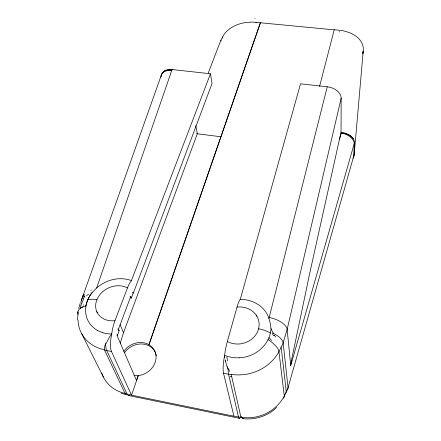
<?xml version="1.0" encoding="UTF-8"?>
<svg xmlns="http://www.w3.org/2000/svg" width="441" height="441" viewBox="0 0 441 441"><rect width="100%" height="100%" fill="white"/><g stroke="black" fill="none" stroke-linecap="round" stroke-linejoin="round"><path stroke-width="0.66" d="M291.418 360.821L291.523 360.236A38.301 4.559 -80.8 0 1 291.788 358.803L310.078 271.662L341.031 132.212L341.169 98.178A13.936 9.542 13.2 0 0 327.239 86.794L300.536 83.818L240.257 299.439A31.377 28.037 -13.7 0 1 254.214 302.35L258.321 304.637A31.377 28.037 -13.7 0 1 265.488 311.55L266.656 313.353A31.377 28.037 -13.7 0 1 268.762 317.873L270.372 323.672L271.011 328.76A32.27 29.067 -14.9 0 1 270.399 333.032A32.32 29.095 -15.1 0 1 268.051 339.576A32.165 29.084 -14.5 0 1 239.243 357.844M341.031 132.212L341.395 132.256L341.312 133.055A13.241 8.605 5.5 0 1 353.247 138.661L353.594 139.235A13.18 8.489 12.1 0 1 354.498 142.636L354.007 155.144L288.056 387.65A15.992 6.29 18.5 0 1 286.926 390.153M85.477 306.021L84.666 306.252A16.94 8.241 4.6 0 0 83.162 306.776L81.502 307.559A16.94 8.241 4.6 0 0 77.952 311.589L77.66 319.868M77.952 311.589L77.897 313.016A16.94 8.241 4.6 0 0 78.294 314.35M77.864 312.267L77.903 313.049M80.846 302.769L81.276 300.663M353.423 156.572A13.032 8.329 5.6 0 0 354.244 153.876L363.208 51.156A28.913 19.619 -1.7 0 0 348.638 32.336L344.107 31.013A28.913 19.619 -1.7 0 0 341.174 30.468L334.25 29.718L319.554 86.464M363.191 51.906L363.197 51.862A11.692 8.588 3.8 0 1 362.778 53.923M354.498 142.636L290.729 365.595L287.146 329.388L341.169 98.178M125.046 393.537A16.102 13.991 -34.4 0 0 127.135 394.138L131.462 395.026L111.457 351.449A17.618 5.672 -77.6 0 1 111.76 334.069L111.794 333.738M290.773 364.878L290.729 365.595M240.979 417.329A16.179 15.319 -23.6 0 1 238.515 417.015L233.917 416.072L223.504 373.202A18.169 3.55 -79.6 0 1 224.425 356.394L224.651 355.071A18.969 3.715 -79.7 0 1 227.176 342.111L237.021 307.101A18.302 3.545 -80.2 0 1 240.025 299.411M80.064 303.617L78.674 308.474M268.955 318.441L327.239 86.794M80.946 305.668L80.251 308.369M339.46 139.169L341.312 133.055A13.23 8.429 16.2 0 1 354.244 143.975L353.985 155.232A13.021 8.159 16.2 0 1 352.96 158.22M120.266 343.148L123.486 332.746L197.347 133.733L195.749 125.635M97.742 330.607A31.945 26.692 -26.3 0 1 85.973 305.9A32.165 26.879 -26.3 0 1 86.684 302.857A31.901 26.631 -26.5 0 1 87.765 299.869L88.823 297.647A31.769 26.488 -26.7 0 1 92.141 292.537L96.64 287.995L171.819 70.268L172.233 69.529L210.456 73.785L212.055 83.459L133.38 293.045A25.506 21.196 -27 0 0 132.68 292.73M81.298 300.597L161.23 75.389M133.948 375.456A18.335 15.848 -31 0 0 138.242 375.451L136.512 380.445L117.245 336.036L119.147 330.59L118.497 329.047L130.734 296.539A20.082 16.67 -26.9 0 0 130.084 296.198M130.029 297.482A20.027 16.648 -27 0 1 131.335 298.127L133.314 292.868A25.517 21.201 -27 0 0 132.614 292.548M210.456 73.785L131.418 280.625A31.002 25.584 -26.5 0 0 96.64 287.995M208.257 73.057L220.654 40.748L222.628 36.989A28.075 18.831 -6.6 0 1 246.001 22.469L252.428 22.056L260.416 22.645L148.915 344.619A18.335 15.848 -31 0 0 123.822 351.328M111.777 333.749A18.417 5.942 -77.7 0 1 114.947 320.717L127.681 287.394A17.739 5.667 -78.6 0 1 131.611 280.674M81.624 303.645L83.553 299.037M105.112 345.16L104.484 347.491L104.434 349.763A42.689 35.473 -27 0 1 78.035 319.973M172.233 69.535A13.456 8.77 23.3 0 0 161.974 73.669L161.753 74.253A13.362 8.704 23.3 0 0 161.472 76.144M106.077 343.533L109.627 336.83L111.76 334.069M276.601 407.462C267.748 416.128 254.909 420.201 242.666 418.619M84.325 296.865L84.887 296.479M81.519 307.548L83.173 306.771M86.546 295.503L88.663 294.439M85.477 306.021L85.978 305.9A31.984 26.725 -26.3 0 1 86.69 302.857M114.947 320.706L114.054 320.794A20.396 16.802 -26.3 0 1 103.712 318.882L101.276 317.36A20.396 16.802 -26.3 0 1 100.35 294.092A20.396 16.802 -26.3 0 1 126.76 287.554L127.477 287.918M237.021 307.101L237.914 307.013A20.65 18.417 -13.6 0 1 248.713 308.898L251.425 310.42A20.65 18.417 -13.6 0 1 255.488 335.221A20.65 18.417 -13.6 0 1 228.14 341.924L227.335 341.51M117.538 334.884L117.008 334.917M117.609 335.055L117.08 335.088A25.506 21.196 -27 0 1 116.81 335.099M239.237 357.789L236.288 357.811A32.165 29.056 -14.4 0 1 226.646 356.063L224.623 355.292M334.25 29.85L260.427 22.772L148.975 344.779A18.329 15.848 -31 0 1 155.166 362.386A18.329 15.848 -31 0 1 138.303 375.6L131.534 395.169L233.956 416.216M196.416 133.673L220.88 136.754M111.457 351.449L106.733 350.534A17.574 14.735 -29.8 0 1 104.489 349.928L125.001 393.405A39.1 33.786 -30.9 0 1 101.794 373.075M223.504 373.202L228.548 374.183A17.756 16.223 -17.9 0 0 231.216 374.497L240.913 417.192A39.37 36.824 -16.9 0 0 286.226 391.503L281.126 346.907A43.174 38.847 -14 0 1 231.145 374.326A2.492 1.02 14 0 1 231.216 374.497M128.678 395.538L239.38 418.316M102.742 332.74L97.742 330.612M120.988 393.118L125.139 394.475M275.763 336.996L274.418 335.369M256.122 315.017L256.882 316.208M227.589 367.662L227.335 367.193M97.362 312.829L96.794 311.666M271.011 328.76L272.825 332.382M228.923 369.635L229.739 371.41M81.806 333.914L103.381 377.005M120.084 324.637L123.486 332.746M226.966 366.388L225.572 361.592M130.734 296.539L131.341 298.127M224.425 356.394L224.75 357.783M225.445 361.019L225.208 359.9M83.735 305.26A16.311 6.229 62.7 0 1 83.641 304.825M81.646 300.756A17.315 10.915 24.4 0 1 83.277 296.242M82.241 296.468A16.863 8.671 -2.1 0 1 84.148 294.671M83.057 296.159A16.752 7.762 -6.4 0 1 84.611 294.946M91.414 289.98A10.97 0.491 -27.4 0 1 90.874 290.255M88.635 298.006A31.829 26.548 -26.6 0 1 92.136 292.537M86.728 302.862A32.022 26.697 -26.7 0 1 87.803 299.88A31.813 26.51 -26.8 0 1 88.647 298.006M87.776 299.869A16.797 7.111 20.1 0 1 96.91 299.687M83.228 298.849A37.463 35.01 67.5 0 1 84.622 296.297M80.852 305.679A20.584 13.561 -51.2 0 1 81.524 303.64M105.774 343.17A9.625 6.339 83.1 0 1 105.41 343.804M105.653 344.162A17.596 5.761 -77.5 0 0 106.733 350.534L127.135 394.138A16.262 4.741 -77.2 0 0 129.676 395.334M105.267 344.961A8.544 5.805 -9.4 0 1 105.73 344.184M240.119 417.892A16.769 2.822 -79.5 0 1 238.515 417.015L228.548 374.183A18.191 3.451 -79.7 0 1 228.212 368.533M268.067 339.581A17.684 6.703 30.7 0 1 278.944 351.637L284.263 395.996A16.179 5.535 30.4 0 1 283.232 398.212M269.06 337.668A17.475 1.301 48.6 0 1 271.48 340.485M269.269 317.465A17.32 7.833 16.9 0 1 287.146 329.388L283.144 342.811A17.436 15.832 -8.6 0 1 281.137 347.05M273.122 333.264A17.513 7.596 18.7 0 1 283.144 342.811L288.056 387.65A15.887 15 -9.1 0 1 286.237 391.663M290.751 364.894A10.975 1.351 -80.7 0 1 291.429 360.854M231.475 376.504A17.519 4.156 82.8 0 1 230.114 376.399M111.501 334.041A31.824 26.559 -26.4 0 1 102.775 332.674M272.979 332.327A8.82 8.473 44.7 0 1 273.277 333.231M273.778 335.64A4.983 3.963 58.3 0 1 272.334 333.506M160.91 77.147A13.412 8.952 19.4 0 1 171.819 70.268A13.423 8.318 29.1 0 0 161.979 73.669M243.537 418.603A16.78 4.167 87.2 0 1 241.111 416.111M286.292 391.685A16.019 6.918 30.3 0 1 285.046 394.188M126.363 394.833A16.278 3.341 -70.5 0 1 125.321 392.942M227.644 368.682A4.719 2.249 43.9 0 1 228.262 369.58M228.036 368.659A5.711 5.347 -3.3 0 1 227.44 367.728M258.58 328.793A17.53 7.795 15.4 0 1 270.399 333.032M341.395 132.261A13.274 8.55 12.1 0 1 353.252 138.661M274.302 335.562A10.507 4.537 56.1 0 1 274.059 335.254M105.035 345.154A10.391 6.769 -15 0 1 105.118 344.95M256.034 22.226A11.279 2.519 -84.5 0 1 256.072 22.634M221.095 40.969A11.306 7.712 27.8 0 1 220.924 40.164M222.292 38.069A11.279 7.723 27.9 0 1 222.22 37.672M363.141 51.156A11.709 7.221 -4.4 0 1 362.502 52.92M339.217 31.504A11.29 4.432 -86.1 0 1 339.305 32.061M254.782 18.472A11.146 3.208 88.5 0 1 254.953 18.572M222.54 37.452A11.262 6.621 25.4 0 1 222.418 36.945M226.812 356.918A19.691 4.493 77.7 0 1 227.644 361.041M225.753 361.372A20.793 4.349 79.6 0 1 225.632 360.832M227.468 367.116A13.125 11.642 -63.5 0 1 227.126 366.306M124.5 352.717A18.285 15.821 -31.1 0 1 142.867 344.041A18.285 15.821 -31.1 0 1 156.329 355.722M119.147 330.59A20.027 16.648 -27 0 1 118.32 330.667M118.497 329.047A20.082 16.67 -26.9 0 1 117.664 329.129"/></g></svg>
